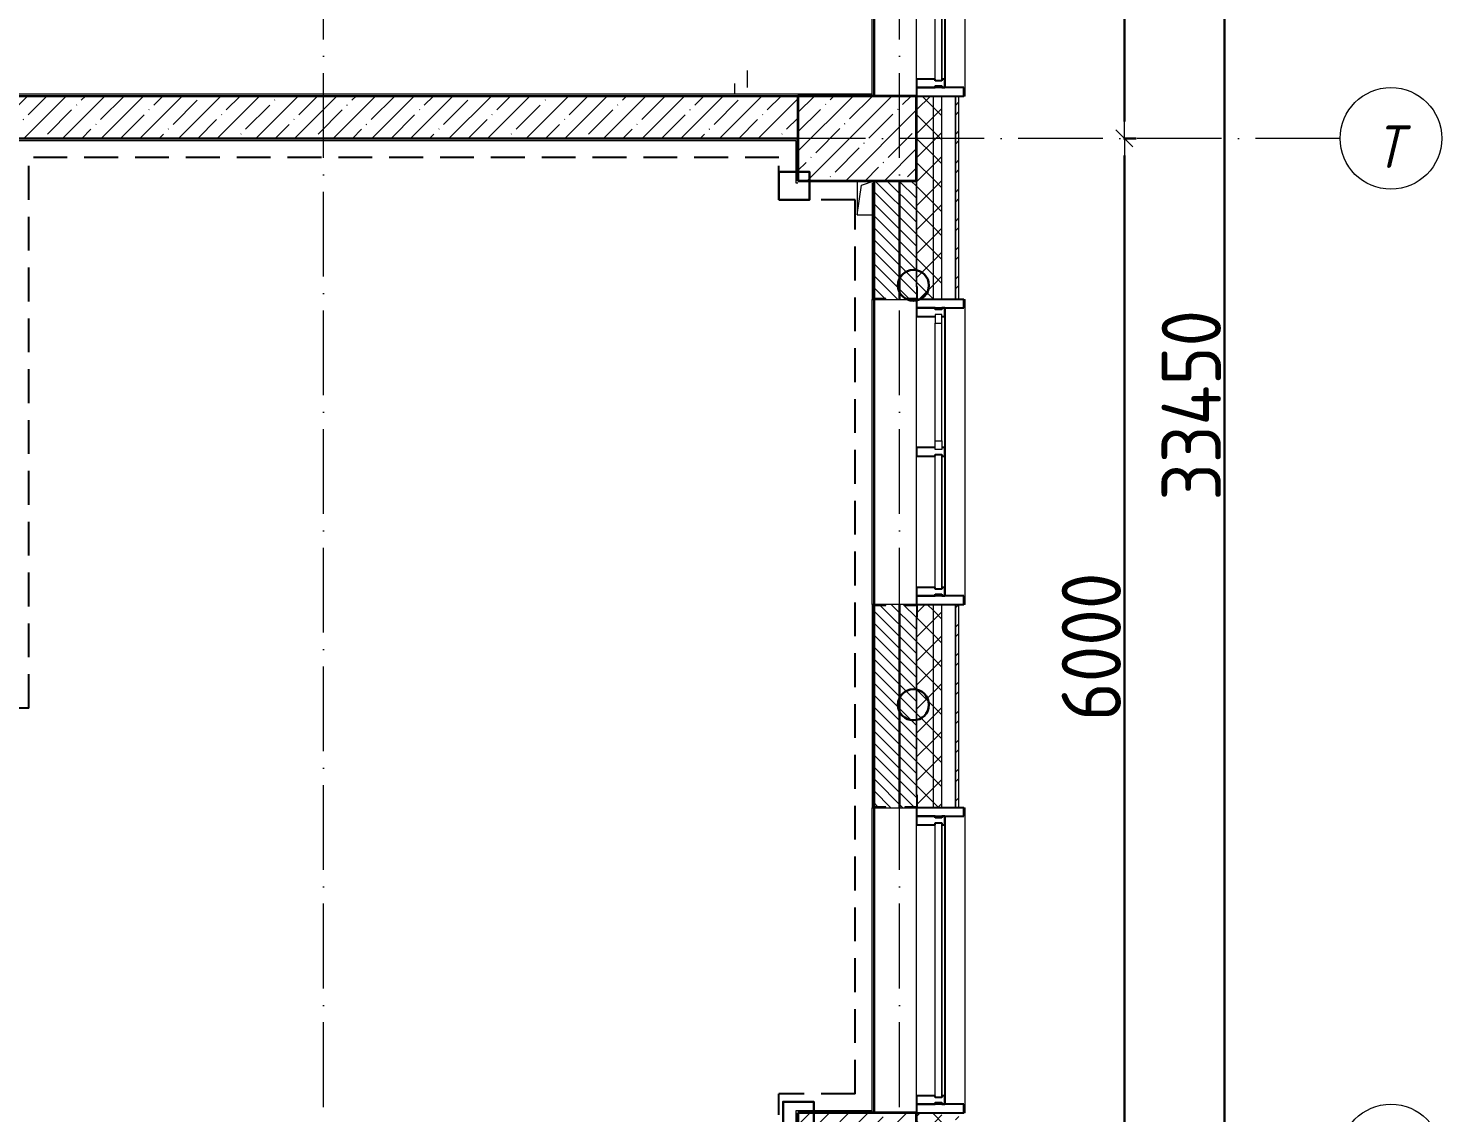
# Model space of a CAD drawing. Header units: millimetres. Extents: x -213536 to 1564669, y -45299 to 942238.
# Drawn here: x 451350 to 459692, y 453785 to 460185 of the extents above; entities that cross this region are included whole.
import ezdxf

# ---------------------------------------------------------------- set-up
doc = ezdxf.new("R2010")
doc.units = ezdxf.units.MM
for name, pattern in [('200_ШТРИХ_ш1п0_6_', [160, 100, -60]), ('50_200_ШТРИХ_1Т_ш5_п1_п1_', [700, 500, -100, 0, -100]), ('Штрих короткий', [300, 150, -150]), ('Штриховая _2 мм - 1 мм_', [300, 200, -100])]:
    doc.linetypes.add(name, pattern=pattern)
for name, color, linetype, lineweight in [('0-1', 7, 'Continuous', 5), ('0-2', 7, 'Continuous', 9), ('2.1) ПГП окна 2.8 м', 5, 'Continuous', 30), ('3) ЖБ 4м', 3, 'Continuous', 30), ('3.1) ЖБ окна 1.2 м', 102, 'Continuous', 30), ('4) Метл уголки', 6, 'Continuous', 30), ('5) Швы', 2, 'Continuous', 30), ('Импосты витража', 7, 'Continuous', 9), ('Импосты витража-1', 7, 'Continuous', 25), ('Каркас_Импост', 7, 'Continuous', 13), ('Линии-1', 7, '200_ШТРИХ_ш1п0_6_', 9), ('Несущие колонны', 7, 'Continuous', 9), ('Несущие колонны-1', 7, 'Continuous', 35), ('Обобщенные модели', 7, 'Continuous', 9), ('Общие ребра', 7, 'Continuous', 9), ('Окна', 7, 'Continuous', 9), ('Оси', 7, 'Continuous', 9), ('Оси-1', 7, 'Continuous', 20), ('Оси-2', 7, '50_200_ШТРИХ_1Т_ш5_п1_п1_', 9), ('Остекление-1', 7, 'Continuous', 9), ('Перемычка-1', 7, 'Штрих короткий', 9), ('Размеры', 7, 'Continuous', 15), ('Стены', 7, 'Continuous', 9), ('Стены-1', 7, 'Continuous', 13), ('Штриховка разреза-1', 7, 'Continuous', 9)]:
    doc.layers.add(name, color=color, linetype=linetype, lineweight=lineweight)
doc.layers.add('Каркас_Импост-2', color=7, linetype='Continuous', lineweight=9, true_color=0xaaaaaa)
doc.layers.add('СТ-1_1', color=7, linetype='Штриховая _2 мм - 1 мм_', lineweight=90, true_color=0x888888)
doc.layers.get('0-2').off()
doc.styles.add('ISOCPEUR_I_1', font='isocpeui.ttf', dxfattribs={"width": 0.85, "height": 2.5})
doc.styles.add('СПДС', font='isocpeur.ttf', dxfattribs={"width": 0.9})
doc.dimstyles.new('Размера А3', dxfattribs={"dimtxt": 200, "dimasz": 100, "dimexe": 70, "dimexo": 100, "dimgap": 20, "dimtad": 1, "dimdec": 0, "dimrnd": 10, "dimzin": 0, "dimdsep": 46, "dimtxsty": 'СПДС', "dimblk": 'ARROWHEAD_6', "dimcen": 1, "dimclrd": 256, "dimclre": 256, "dimclrt": 256, "dimazin": 0, "dimtfac": 1, "dimtdec": 0, "dimtmove": 2, "dimatfit": 3, "dimfxl": 1, "dimtolj": 1, "dimtzin": 0, "dimarcsym": 0})
pattern_1 = [(45, (0, 0), (-70.71068, 70.71068), []), (135, (0, 0), (-70.71068, -70.71068), [])]

# ---------------------------------------------------------------- blocks, each defined once
blk = doc.blocks.new('Ось сетки - Круг_Ø6_00__ISO-2_5_0_9K_-16731441-АИ2_03_План отделки стен 3-го этажа _Часть 2_')
at = {"layer": 'Оси-1'}
blk.add_circle((0, 0), 3, dxfattribs=at)
blk = doc.blocks.new('ARROWHEAD_6')
at = {"color": 0, "linetype": 'Continuous'}
for p, q in [((0, 0), (-1, 0)), ((-0.5, -0.5), (0.5, 0.5))]:
    blk.add_line(p, q, dxfattribs=at)
blk = doc.blocks.new('*D4706')
at = {"layer": 'Defpoints', "color": 0, "transparency": 16777216}
for p in [(457713, 459535.4), (457819.1, 459535.4), (457713, 453535.4)]:
    blk.add_point(p, dxfattribs=at)
at = {"layer": 'Размеры', "lineweight": -2, "transparency": 16777216}
for p, q in [((457813, 459535.4), (457889.1, 459535.4)), ((457819.1, 453635.4), (457819.1, 459435.4)), ((457813, 453535.4), (457889.1, 453535.4))]:
    blk.add_line(p, q, dxfattribs=at)
at = {"layer": 'Размеры', "lineweight": -2, "transparency": 16777216, "xscale": 100, "yscale": 100, "zscale": 100}
for p, rotation in [((457819.1, 459535.4), 90), ((457819.1, 453535.4), 270)]:
    blk.add_blockref('ARROWHEAD_6', p, dxfattribs=dict(at, rotation=rotation))
at = {"layer": 'Размеры', "transparency": 16777216, "insert": (457624.1, 456535.4), "char_height": 350, "width": 2.488, "attachment_point": 5, "rotation": 90, "style": 'СПДС'}
blk.add_mtext('\\A1;6000', dxfattribs=at)
blk = doc.blocks.new('*D4707')
at = {"layer": 'Defpoints', "color": 0, "transparency": 16777216}
for p in [(457713, 465535.4), (457819.1, 465535.4), (457713, 459535.4)]:
    blk.add_point(p, dxfattribs=at)
at = {"layer": 'Размеры', "lineweight": -2, "transparency": 16777216}
for p, q in [((457813, 465535.4), (457889.1, 465535.4)), ((457819.1, 459635.4), (457819.1, 465435.4)), ((457813, 459535.4), (457889.1, 459535.4))]:
    blk.add_line(p, q, dxfattribs=at)
at = {"layer": 'Размеры', "lineweight": -2, "transparency": 16777216, "xscale": 100, "yscale": 100, "zscale": 100}
for p, rotation in [((457819.1, 465535.4), 90), ((457819.1, 459535.4), 270)]:
    blk.add_blockref('ARROWHEAD_6', p, dxfattribs=dict(at, rotation=rotation))
at = {"layer": 'Размеры', "transparency": 16777216, "insert": (457624.1, 462535.4), "char_height": 350, "width": 2.488, "attachment_point": 5, "rotation": 90, "style": 'СПДС'}
blk.add_mtext('\\A1;6000', dxfattribs=at)
blk = doc.blocks.new('*D4710')
at = {"layer": 'Defpoints', "color": 0, "transparency": 16777216}
for p in [(458515.3, 474685.4), (458409.2, 441235.4), (458515.3, 441235.4)]:
    blk.add_point(p, dxfattribs=at)
at = {"layer": 'Размеры', "lineweight": -2, "transparency": 16777216}
for p, q in [((458415.3, 474685.4), (458339.2, 474685.4)), ((458409.2, 474585.4), (458409.2, 441335.4)), ((458415.3, 441235.4), (458339.2, 441235.4))]:
    blk.add_line(p, q, dxfattribs=at)
at = {"layer": 'Размеры', "lineweight": -2, "transparency": 16777216, "xscale": 100, "yscale": 100, "zscale": 100}
for p, rotation in [((458409.2, 474685.4), 90), ((458409.2, 441235.4), 270)]:
    blk.add_blockref('ARROWHEAD_6', p, dxfattribs=dict(at, rotation=rotation))
at = {"layer": 'Размеры', "transparency": 16777216, "insert": (458214.2, 457960.4), "char_height": 350, "width": 3.186, "attachment_point": 5, "rotation": 90, "style": 'СПДС'}
blk.add_mtext('\\A1;33450', dxfattribs=at)
blk = doc.blocks.new('BSC_Колонна _Прямоугольная - 500х700-25976089-АИ2_03_План отделки стен 3-го этажа _Часть 2_')
at = {"layer": 'Несущие колонны'}
h = blk.add_hatch(dxfattribs=at)
h.set_pattern_fill('FP_5', color=256, style=0, pattern_type=2)
h.set_pattern_definition([(315, (-34300, 25550), (114.04925, 114.04925), []), (315, (-34300, 25435.95), (114.04925, 114.04925), [201.613, -40.323, 3.353, -36.97])])
h.paths.add_polyline_path([(-250, 350), (-250, -350), (250, -350), (250, 350)], flags=0)
at = {"layer": 'Несущие колонны-1'}
for p, q in [((250, 350), (-250, 350)), ((-250, 350), (-250, -350)), ((250, -350), (250, 350)), ((-250, -350), (250, -350))]:
    blk.add_line(p, q, dxfattribs=at)
blk = doc.blocks.new('BSC_Колонна _Прямоугольная - 500х700-V128-АИ2_03_План отделки стен 3-го этажа _Часть 2_')
at = {"layer": 'Несущие колонны'}
h = blk.add_hatch(dxfattribs=at)
h.set_pattern_fill('FP_118', color=256, style=0, pattern_type=2)
h.set_pattern_definition([(315, (-28300, 25550), (114.04925, 114.04925), []), (315, (-28300, 25435.95), (114.04925, 114.04925), [201.613, -40.323, 3.353, -36.97])])
h.paths.add_polyline_path([(-250, 350), (-250, -350), (250, -350), (250, 350)], flags=0)
at = {"layer": 'Несущие колонны-1'}
for p, q in [((250, 350), (-250, 350)), ((-250, 350), (-250, -350)), ((250, -350), (250, 350)), ((-250, -350), (250, -350))]:
    blk.add_line(p, q, dxfattribs=at)
blk = doc.blocks.new('Проем_Дверь_Прямоугольный - 1800х2700h_оконные проемы-25805030-АИ2_03_План отделки стен 3-го этажа _Часть 2_')
at = {"layer": 'Перемычка-1'}
for p, q in [((900, 125), (-900, 125)), ((900, -125), (-900, -125))]:
    blk.add_line(p, q, dxfattribs=at)
blk = doc.blocks.new('PNS_Панель прямоугольная1 - Нр_Стекло - 40мм-25293744-АИ2_03_План отделки стен 3-го этажа _Часть 2_')
at = {"layer": 'Остекление-1'}
for p, q in [((-800, 40), (800, 40)), ((-810, 0), (810, 0)), ((800, 0), (-800, 0))]:
    blk.add_line(p, q, dxfattribs=at)
blk = doc.blocks.new('Прямоугольный импост - Импост структурный с накладкой - 150мм-25651488-АИ2_03_План отделки стен 3-го этажа _Часть 2_')
at = {"layer": 'Импосты витража'}
for p, q in [((41650, -100), (43250, -100)), ((41650, -267), (43250, -267))]:
    blk.add_line(p, q, dxfattribs=at)
blk = doc.blocks.new('Прямоугольный импост - Импост структурный с накладкой - 150мм-25651501-АИ2_03_План отделки стен 3-го этажа _Часть 2_')
at = {"layer": 'Импосты витража-1'}
for p, q in [((-25, 0), (-25, 17)), ((-25, 17), (25, 17)), ((-15, 0), (-25, 0)), ((-15, -40), (-15, 0)), ((25, 0), (15, 0)), ((15, 0), (15, -40)), ((25, 17), (25, 0)), ((-25, -150), (-25, -40)), ((-25, -40), (-15, -40)), ((15, -40), (25, -40)), ((25, -40), (25, -150)), ((25, -150), (-25, -150))]:
    blk.add_line(p, q, dxfattribs=at)
blk = doc.blocks.new('Прямоугольный импост - Откос НВФ_50х280 мм-25995271-АИ2_03_План отделки стен 3-го этажа _Часть 2_')
at = {"layer": 'Импосты витража-1'}
for p, q in [((-50, 130), (0, 130)), ((-50, -150), (-50, 130)), ((0, 130), (0, -144)), ((0, -150), (-50, -150))]:
    blk.add_line(p, q, dxfattribs=at)
blk = doc.blocks.new('Прямоугольный импост - Откос НВФ_50х280 мм-V168-АИ2_03_План отделки стен 3-го этажа _Часть 2_')
at = {"layer": 'Импосты витража-1'}
for p, q in [((0, 130), (-50, 130)), ((-50, 130), (-50, -150)), ((0, -150), (0, 130)), ((-50, -150), (0, -150))]:
    blk.add_line(p, q, dxfattribs=at)
blk = doc.blocks.new('PNS_Панель прямоугольная2 - Нр_Стекло - 40мм-26243474-АИ2_03_План отделки стен 3-го этажа _Часть 2_')
at = {"layer": 'Каркас_Импост'}
for p, q in [((-397.5, 0), (-397.5, 40)), ((-397.5, 40), (-347.5, 40)), ((-347.5, 40), (-347.5, 0)), ((397.5, 40), (347.5, 40)), ((347.5, 40), (347.5, 0)), ((397.5, 0), (397.5, 40)), ((-347.5, 0), (-397.5, 0)), ((347.5, 0), (397.5, 0))]:
    blk.add_line(p, q, dxfattribs=at)
at = {"layer": 'Каркас_Импост-2'}
for p, q in [((-347.5, 40), (347.5, 40)), ((-347.5, 0), (347.5, 0))]:
    blk.add_line(p, q, dxfattribs=at)
blk = doc.blocks.new('Прямоугольный импост - Импост структурный с накладкой - 150мм-25647633-АИ2_03_План отделки стен 3-го этажа _Часть 2_')
at = {"layer": 'Импосты витража-1'}
for p, q in [((-25, 0), (-25, 17)), ((-25, 17), (25, 17)), ((-15, 0), (-25, 0)), ((-15, -40), (-15, 0)), ((25, 17), (25, 0)), ((-25, -150), (-25, -40)), ((-25, -40), (-15, -40)), ((25, -40), (25, -150)), ((25, -150), (-25, -150))]:
    blk.add_line(p, q, dxfattribs=at)
blk = doc.blocks.new('Прямоугольный импост - Импост структурный с накладкой - 150мм-25647642-АИ2_03_План отделки стен 3-го этажа _Часть 2_')
at = {"layer": 'Импосты витража'}
for p, q in [((27275, -100), (28050, -100)), ((27275, -267), (28050, -267))]:
    blk.add_line(p, q, dxfattribs=at)
blk = doc.blocks.new('Прямоугольный импост - Импост структурный с накладкой - 150мм-V161-АИ2_03_План отделки стен 3-го этажа _Часть 2_')
at = {"layer": 'Импосты витража-1'}
for p, q in [((-25, 0), (-25, 17)), ((-25, 17), (25, 17)), ((25, 0), (15, 0)), ((15, 0), (15, -40)), ((25, 17), (25, 0)), ((-25, -150), (-25, -40)), ((15, -40), (25, -40)), ((25, -40), (25, -150)), ((25, -150), (-25, -150))]:
    blk.add_line(p, q, dxfattribs=at)
blk = doc.blocks.new('PNS_Панель прямоугольная1 - Нр_Стекло - 40мм-25259299-АИ2_03_План отделки стен 3-го этажа _Часть 2_')
at = {"layer": 'Остекление-1'}
for p, q in [((-387.5, 40), (387.5, 40)), ((-397.5, 0), (397.5, 0)), ((387.5, 0), (-387.5, 0))]:
    blk.add_line(p, q, dxfattribs=at)
blk = doc.blocks.new('Прямоугольный импост - Импост структурный с накладкой - 150мм-25647644-АИ2_03_План отделки стен 3-го этажа _Часть 2_')
at = {"layer": 'Импосты витража-1'}
for p, q in [((-25, 0), (-25, 17)), ((-25, 17), (25, 17)), ((-15, 0), (-25, 0)), ((-15, -40), (-15, 0)), ((25, 0), (15, 0)), ((15, 0), (15, -40)), ((25, 17), (25, 0)), ((-25, -150), (-25, -40)), ((-25, -40), (-15, -40)), ((15, -40), (25, -40)), ((25, -40), (25, -150)), ((25, -150), (-25, -150))]:
    blk.add_line(p, q, dxfattribs=at)
blk = doc.blocks.new('Прямоугольный импост - Откос НВФ_50х280 мм-V169-АИ2_03_План отделки стен 3-го этажа _Часть 2_')
at = {"layer": 'Импосты витража-1'}
for p, q in [((-50, 130), (0, 130)), ((-50, -150), (-50, 130)), ((0, 130), (0, -144)), ((0, -150), (-50, -150))]:
    blk.add_line(p, q, dxfattribs=at)
blk = doc.blocks.new('Прямоугольный импост - Откос НВФ_50х280 мм-25993838-АИ2_03_План отделки стен 3-го этажа _Часть 2_')
at = {"layer": 'Импосты витража-1'}
for p, q in [((0, 130), (-50, 130)), ((-50, 130), (-50, -150)), ((0, -144), (0, 130)), ((-50, -150), (0, -150))]:
    blk.add_line(p, q, dxfattribs=at)
blk = doc.blocks.new('Прямоугольный импост - Откос НВФ_50х280 мм-V170-АИ2_03_План отделки стен 3-го этажа _Часть 2_')
at = {"layer": 'Импосты витража-1'}
for p, q in [((0, 130), (-50, 130)), ((-50, 130), (-50, -150)), ((0, -150), (0, 130)), ((-50, -150), (0, -150))]:
    blk.add_line(p, q, dxfattribs=at)
blk = doc.blocks.new('Фахверк_СКБ_Уголок - 250_2700-27497298-АИ2_03_План отделки стен 3-го этажа _Часть 2_')
at = {"layer": 'Обобщенные модели'}
for p, q in [((200, 181), (125, 181)), ((125, 181), (125, 106)), ((131, 106), (131, 175)), ((131, 175), (200, 175)), ((200, 175), (200, 181)), ((125, 106), (131, 106)), ((131, -6), (125, -6)), ((125, -6), (125, -81)), ((125, -81), (200, -81)), ((131, -75), (131, -6)), ((200, -75), (131, -75)), ((200, -81), (200, -75))]:
    blk.add_line(p, q, dxfattribs=at)
blk = doc.blocks.new('AR_Отверстие прямоугольное _в плите_ - AR_Отверстие прямоугольное _в плите_-30510803-АИ2_03_План отделки стен 3-го этажа _Часть 2_')
at = {"layer": 'Обобщенные модели'}
for p, q in [((-50, 100), (-50, -100)), ((-25, 75), (50, 100)), ((-50, -100), (-25, 75)), ((-50, -100), (38, -100))]:
    blk.add_line(p, q, dxfattribs=at)
blk = doc.blocks.new('Отлив_СКБ - Отлив витража_120_НВФ-31885687-АИ2_03_План отделки стен 3-го этажа _Часть 2_')
at = {"layer": 'Окна'}
for p, q in [((1750, -2), (50, -2)), ((0, -120), (0, -113)), ((0, -120), (1800, -120)), ((1800, -113), (1800, -120))]:
    blk.add_line(p, q, dxfattribs=at)
blk = doc.blocks.new('0125-Р-ОО-Ш2-АР-о_23_10_2024_rvt-1-АИ2_03_План отделки стен 3-го этажа _Часть 2_')
at = {"layer": 'Штриховка разреза-1'}
h = blk.add_hatch(dxfattribs=at)
h.set_pattern_fill('FP_81', color=256, style=0, pattern_type=2)
h.set_pattern_definition(pattern_1)
h.paths.add_polyline_path([(26000, 11350), (26000, 13550), (25906, 13550), (25906, 13475), (25900, 13475), (25900, 11350)], flags=0)
h.paths.add_polyline_path([(26000, 15350), (26000, 16550), (25906, 16550), (25906, 16475), (25900, 16475), (25900, 15425), (25906, 15425), (25906, 15350)], flags=0)
h.paths.add_polyline_path([(26000, 18350), (26000, 19550), (25900, 19550), (25900, 18425), (25906, 18425), (25906, 18350)], flags=0)
h.paths.add_polyline_path([(26000, 21350), (26000, 22550), (25906, 22550), (25906, 22475), (25900, 22475), (25900, 21425), (25906, 21425), (25906, 21350)], flags=0)
h.paths.add_polyline_path([(25900, 24350), (26000, 24350), (26000, 25550), (25906, 25550), (25906, 25475), (25900, 25475), (25900, 24850)], flags=0)
h.paths.add_polyline_path([(26000, 27350), (26000, 28550), (25900, 28550), (25900, 27425), (25906, 27425), (25906, 27350)], flags=0)
h.paths.add_polyline_path([(26000, 30350), (26000, 31550), (25906, 31550), (25906, 31475), (25900, 31475), (25900, 30425), (25906, 30425), (25906, 30350)], flags=0)
h.paths.add_polyline_path([(26000, 33350), (26000, 34550), (25900, 34550), (25900, 33425), (25906, 33425), (25906, 33350)], flags=0)
h.paths.add_polyline_path([(25906, 36350), (26000, 36350), (26000, 37550), (25906, 37550), (25906, 37475), (25900, 37475), (25900, 36425), (25906, 36425), (25906, 36356)], flags=0)
h.paths.add_polyline_path([(26000, 39350), (26000, 40550), (25900, 40550), (25900, 39425), (25906, 39425), (25906, 39350)], flags=0)
h.paths.add_polyline_path([(26000, 42350), (26000, 43600), (25906, 43600), (25906, 43525), (25900, 43525), (25900, 42425), (25906, 42425), (25906, 42350)], flags=0)
h.paths.add_polyline_path([(26000, 45400), (26000, 49550), (25900, 49550), (25900, 45400)], flags=0)
h = blk.add_hatch(dxfattribs=at)
h.set_pattern_fill('FP_81', color=256, style=0, pattern_type=2)
h.set_pattern_definition(pattern_1)
h.paths.add_polyline_path([(26050, 11350), (26050, 13550), (26000, 13550), (26000, 11350)], flags=0)
h.paths.add_polyline_path([(26000, 15350), (26050, 15350), (26050, 16550), (26000, 16550), (26000, 16189.5)], flags=0)
h.paths.add_polyline_path([(26050, 18350), (26050, 19550), (26000, 19550), (26000, 18350)], flags=0)
h.paths.add_polyline_path([(26050, 21350), (26050, 22550), (26000, 22550), (26000, 21350)], flags=0)
h.paths.add_polyline_path([(26000, 24350), (26050, 24350), (26050, 25550), (26000, 25550), (26000, 25430.1)], flags=0)
h.paths.add_polyline_path([(26050, 27350), (26050, 28550), (26000, 28550), (26000, 27350)], flags=0)
h.paths.add_polyline_path([(26050, 30350), (26050, 31550), (26000, 31550), (26000, 30350)], flags=0)
h.paths.add_polyline_path([(26050, 33350), (26050, 34550), (26000, 34550), (26000, 33350)], flags=0)
h.paths.add_polyline_path([(26000, 36350), (26050, 36350), (26050, 37550), (26000, 37550), (26000, 36518.8)], flags=0)
h.paths.add_polyline_path([(26050, 39350), (26050, 40550), (26000, 40550), (26000, 39350)], flags=0)
h.paths.add_polyline_path([(26050, 42350), (26050, 43600), (26000, 43600), (26000, 42350)], flags=0)
h.paths.add_polyline_path([(26000, 45400), (26050, 45400), (26050, 49550), (26000, 49550), (26000, 45759.4)], flags=0)
h = blk.add_hatch(dxfattribs=at)
h.set_pattern_fill('FP_80', color=256, style=0, pattern_type=2)
h.set_pattern_definition([(45, (0, 0), (-85.5366, 85.5366), []), (45, (57.02, 0), (-85.5366, 85.5366), [])])
h.paths.add_polyline_path([(26150, 11540), (26150, 13550), (26130, 13550), (26130, 11540)], flags=0)
h.paths.add_polyline_path([(26130, 15350), (26150, 15350), (26150, 16550), (26130, 16550), (26130, 16189.5)], flags=0)
h.paths.add_polyline_path([(26150, 18350), (26150, 19550), (26130, 19550), (26130, 18350)], flags=0)
h.paths.add_polyline_path([(26150, 21350), (26150, 22550), (26130, 22550), (26130, 21350)], flags=0)
h.paths.add_polyline_path([(26150, 24350), (26150, 25550), (26130, 25550), (26130, 24350)], flags=0)
h.paths.add_polyline_path([(26150, 27350), (26150, 28550), (26130, 28550), (26130, 27350)], flags=0)
h.paths.add_polyline_path([(26150, 30350), (26150, 31550), (26130, 31550), (26130, 30350)], flags=0)
h.paths.add_polyline_path([(26130, 33350), (26150, 33350), (26150, 34550), (26130, 34550), (26130, 33746.6)], flags=0)
h.paths.add_polyline_path([(26150, 36350), (26150, 37550), (26130, 37550), (26130, 36350)], flags=0)
h.paths.add_polyline_path([(26150, 39350), (26150, 40550), (26130, 40550), (26130, 39350)], flags=0)
h.paths.add_polyline_path([(26130, 42350), (26150, 42350), (26150, 43370), (26130, 43370), (26130, 42987.2)], flags=0)
h = blk.add_hatch(dxfattribs=at)
h.set_pattern_fill('FP_2', color=256, style=0, pattern_type=2)
h.set_pattern_definition([(45, (0, 0), (-114.04925, 114.04925), []), (45, (114.05, 0), (-114.04925, 114.04925), [201.612, -40.322, 3.353, -36.97])])
h.paths.add_polyline_path([(25200, 34300), (25200, 34550), (18800, 34550), (18800, 34300), (23901.5, 34300)], flags=0)
h.paths.add_polyline_path([(17650, 34300), (17650, 34550), (16950, 34550), (16950, 34300)], flags=0)
h = blk.add_hatch(dxfattribs=at)
h.set_pattern_fill('FP_1', color=256, style=0, pattern_type=2)
h.set_pattern_definition([(135, (0, 0), (-35.35534, -35.35534), [])])
h.paths.add_polyline_path([(25765.5, 30350), (25831, 30350), (25831, 30356), (25900, 30356), (25900, 31544), (25831, 31544), (25831, 31550), (25719, 31550), (25719, 31544), (25650, 31544), (25650, 30356), (25719, 30356), (25719, 30350)], flags=0)
h.paths.add_polyline_path([(25719, 33350), (25831, 33350), (25831, 33356), (25900, 33356), (25900, 34050), (25650, 34050), (25650, 33356), (25719, 33356)], flags=0)
at = {"layer": 'Линии-1'}
for p, q in [((24825, 34625), (24825, 34562)), ((24900, 34700), (24900, 34562))]:
    blk.add_line(p, q, dxfattribs=at)
at = {"layer": 'Общие ребра'}
for p, q in [((26000, 33350), (26000, 34550)), ((26050, 33350), (26050, 34550)), ((25900, 34050), (25900, 33425)), ((25900, 33425), (25900, 34050)), ((26000, 30350), (26000, 31550)), ((26050, 30350), (26050, 31550)), ((25900, 31475), (25900, 30425)), ((25900, 30425), (25900, 31475))]:
    blk.add_line(p, q, dxfattribs=at)
at = {"layer": 'Стены'}
for p, q in [((25650, 34550), (25650, 36350)), ((25650, 31550), (25650, 33350)), ((25650, 28550), (25650, 30350))]:
    blk.add_line(p, q, dxfattribs=at)
at = {"layer": 'Стены-1'}
for p, q in [((25200, 34550), (18800, 34550)), ((26130, 34550), (25900, 34550)), ((26130, 33350), (26130, 34550)), ((26130, 34550), (26130, 33350)), ((26150, 34550), (26130, 34550)), ((26150, 33350), (26150, 34550)), ((18800, 34300), (25200, 34300)), ((25650, 34050), (25650, 33425)), ((25719, 33350), (25831, 33350)), ((25906, 33350), (26130, 33350)), ((26130, 33350), (26150, 33350)), ((25831, 31550), (25719, 31550)), ((26130, 31550), (25906, 31550)), ((26130, 30350), (26130, 31550)), ((26130, 31550), (26130, 30350)), ((26150, 31550), (26130, 31550)), ((26150, 30350), (26150, 31550)), ((25650, 31475), (25650, 30425)), ((25719, 30350), (25831, 30350)), ((25906, 30350), (26130, 30350)), ((26130, 30350), (26150, 30350))]:
    blk.add_line(p, q, dxfattribs=at)
at = {"layer": '0-2'}
for name, p, rotation in [('Проем_Дверь_Прямоугольный - 1800х2700h_оконные проемы-25805030-АИ2_03_План отделки стен 3-го этажа _Часть 2_', (25775, 35450), 269.9999999999999), ('Отлив_СКБ - Отлив витража_120_НВФ-31885687-АИ2_03_План отделки стен 3-го этажа _Часть 2_', (26067, 34550), 89.99999999999932), ('Прямоугольный импост - Импост структурный с накладкой - 150мм-25647642-АИ2_03_План отделки стен 3-го этажа _Часть 2_', (25800, 7375), 89.99999999999999), ('PNS_Панель прямоугольная1 - Нр_Стекло - 40мм-25259299-АИ2_03_План отделки стен 3-го этажа _Часть 2_', (26050, 35037.5), 89.99999999999753), ('BSC_Колонна _Прямоугольная - 500х700-25976089-АИ2_03_План отделки стен 3-го этажа _Часть 2_', (25550, 34300), 89.9999999999999), ('Прямоугольный импост - Откос НВФ_50х280 мм-V170-АИ2_03_План отделки стен 3-го этажа _Часть 2_', (26050, 34550), 269.9999999999975), ('Фахверк_СКБ_Уголок - 250_2700-27497298-АИ2_03_План отделки стен 3-го этажа _Часть 2_', (25825, 33225), 89.99999999999991), ('Проем_Дверь_Прямоугольный - 1800х2700h_оконные проемы-25805030-АИ2_03_План отделки стен 3-го этажа _Часть 2_', (25775, 32450), 269.9999999999999), ('Отлив_СКБ - Отлив витража_120_НВФ-31885687-АИ2_03_План отделки стен 3-го этажа _Часть 2_', (26067, 31550), 89.99999999999932), ('Прямоугольный импост - Импост структурный с накладкой - 150мм-25647642-АИ2_03_План отделки стен 3-го этажа _Часть 2_', (25800, 5200), 89.99999999999999), ('PNS_Панель прямоугольная2 - Нр_Стекло - 40мм-26243474-АИ2_03_План отделки стен 3-го этажа _Часть 2_', (26050, 32862.5), 89.99999999999753), ('Прямоугольный импост - Импост структурный с накладкой - 150мм-25647642-АИ2_03_План отделки стен 3-го этажа _Часть 2_', (25800, 4375), 89.99999999999999), ('PNS_Панель прямоугольная1 - Нр_Стекло - 40мм-25259299-АИ2_03_План отделки стен 3-го этажа _Часть 2_', (26050, 32037.5), 89.99999999999753), ('Фахверк_СКБ_Уголок - 250_2700-27497298-АИ2_03_План отделки стен 3-го этажа _Часть 2_', (25725, 31675), 269.9999999999999), ('Прямоугольный импост - Откос НВФ_50х280 мм-25993838-АИ2_03_План отделки стен 3-го этажа _Часть 2_', (26050, 31550), 269.9999999999975), ('Фахверк_СКБ_Уголок - 250_2700-27497298-АИ2_03_План отделки стен 3-го этажа _Часть 2_', (25825, 30225), 89.99999999999991), ('Проем_Дверь_Прямоугольный - 1800х2700h_оконные проемы-25805030-АИ2_03_План отделки стен 3-го этажа _Часть 2_', (25775, 29450), 269.9999999999999), ('Отлив_СКБ - Отлив витража_120_НВФ-31885687-АИ2_03_План отделки стен 3-го этажа _Часть 2_', (26067, 28550), 89.99999999999932), ('Прямоугольный импост - Импост структурный с накладкой - 150мм-25651488-АИ2_03_План отделки стен 3-го этажа _Часть 2_', (25800, -13000), 89.99999999999986), ('PNS_Панель прямоугольная1 - Нр_Стекло - 40мм-25293744-АИ2_03_План отделки стен 3-го этажа _Часть 2_', (26050, 29450), 89.99999999999899), ('BSC_Колонна _Прямоугольная - 500х700-V128-АИ2_03_План отделки стен 3-го этажа _Часть 2_', (25550, 28300), 89.9999999999999), ('Прямоугольный импост - Откос НВФ_50х280 мм-V168-АИ2_03_План отделки стен 3-го этажа _Часть 2_', (26050, 28550), 269.999999999999)]:
    blk.add_blockref(name, p, dxfattribs=dict(at, rotation=rotation))
at = {"layer": '0-2', "extrusion": (0, 0, -1)}
for name, p, rotation in [('Прямоугольный импост - Импост структурный с накладкой - 150мм-25647644-АИ2_03_План отделки стен 3-го этажа _Часть 2_', (-26050, 34625), 90.00000000000249), ('Прямоугольный импост - Откос НВФ_50х280 мм-V169-АИ2_03_План отделки стен 3-го этажа _Часть 2_', (-26050, 33350), 90.00000000000249), ('Прямоугольный импост - Импост структурный с накладкой - 150мм-V161-АИ2_03_План отделки стен 3-го этажа _Часть 2_', (-26050, 33275), 90.00000000000249), ('Прямоугольный импост - Импост структурный с накладкой - 150мм-25647633-АИ2_03_План отделки стен 3-го этажа _Часть 2_', (-26050, 32450), 90.00000000000249), ('Прямоугольный импост - Импост структурный с накладкой - 150мм-25647644-АИ2_03_План отделки стен 3-го этажа _Часть 2_', (-26050, 31625), 90.00000000000249), ('Прямоугольный импост - Откос НВФ_50х280 мм-25995271-АИ2_03_План отделки стен 3-го этажа _Часть 2_', (-26050, 30350), 90.00000000000101), ('Прямоугольный импост - Импост структурный с накладкой - 150мм-25651501-АИ2_03_План отделки стен 3-го этажа _Часть 2_', (-26050, 30275), 90.00000000000101), ('Прямоугольный импост - Импост структурный с накладкой - 150мм-25651501-АИ2_03_План отделки стен 3-го этажа _Часть 2_', (-26050, 28625), 90.00000000000101)]:
    blk.add_blockref(name, p, dxfattribs=dict(at, rotation=rotation))
at = {"layer": '0-2'}
blk.add_blockref('AR_Отверстие прямоугольное _в плите_ - AR_Отверстие прямоугольное _в плите_-30510803-АИ2_03_План отделки стен 3-го этажа _Часть 2_', (25600, 33950), dxfattribs=at)
blk = doc.blocks.new('3этНиз')
at = {"layer": 'СТ-1_1', "lineweight": 25}
for p, q in [((451354.1, 456173.4), (451354.1, 459423.4)), ((455780.1, 459423.4), (451354.1, 459423.4)), ((455780.1, 459173.4), (455780.1, 459423.4)), ((456230.1, 459173.4), (455780.1, 459173.4)), ((456230.1, 453897.4), (456230.1, 459173.4)), ((451354.1, 456173.4), (447604.1, 456173.4)), ((455780.1, 453173.4), (455780.1, 453897.4)), ((456230.1, 453897.4), (455780.1, 453897.4))]:
    blk.add_line(p, q, dxfattribs=at)
at = {"layer": 'Стены'}
for p, q in [((456330.1, 459797.4), (456330.1, 461585.4)), ((456342.1, 461585.4), (456342.1, 459785.4)), ((456330.1, 456785.4), (456330.1, 458585.4)), ((456342.1, 458585.4), (456342.1, 456785.4)), ((456330.1, 453797.4), (456330.1, 455585.4)), ((456342.1, 455585.4), (456342.1, 453785.4))]:
    blk.add_line(p, q, dxfattribs=at)
at = {"layer": 'Стены-1'}
for p, q in [((447842.1, 459785.4), (455892.1, 459785.4)), ((456330.1, 459797.4), (447854.1, 459797.4)), ((456330.1, 459785.4), (456330.1, 459797.4)), ((455892.1, 459535.4), (451242.1, 459535.4)), ((451254.1, 459523.4), (455880.1, 459523.4)), ((455880.1, 459523.4), (455880.1, 459273.4)), ((455880.1, 459273.4), (455892.1, 459273.4)), ((456330.1, 459273.4), (456330.1, 458585.4)), ((456342.1, 458660.4), (456342.1, 459273.4)), ((456330.1, 458585.4), (456336.1, 458585.4)), ((456336.1, 456785.4), (456330.1, 456785.4)), ((456330.1, 456785.4), (456330.1, 455585.4)), ((456342.1, 455660.4), (456342.1, 456710.4)), ((456330.1, 455585.4), (456336.1, 455585.4)), ((455880.1, 453797.4), (455880.1, 453273.4)), ((456330.1, 453797.4), (455880.1, 453797.4)), ((456330.1, 453785.4), (456330.1, 453797.4))]:
    blk.add_line(p, q, dxfattribs=at)
at = {"layer": '0-1'}
blk.add_blockref('0125-Р-ОО-Ш2-АР-о_23_10_2024_rvt-1-АИ2_03_План отделки стен 3-го этажа _Часть 2_', (430692.1, 425235.4), dxfattribs=at)
blk = doc.blocks.new('Ось 3 этаж')
at = {"layer": 'Оси-2'}
for p, q in [((453092.1, 423014.8), (453092.1, 477896.8)), ((456492.1, 423014.8), (456492.1, 477896.8)), ((459092.1, 459535.4), (428373.3, 459535.4))]:
    blk.add_line(p, q, dxfattribs=at)
at = {"layer": 'Оси-1', "xscale": 99.99999999999993, "yscale": 99.99999999999993, "zscale": 99.99999999999993}
for p, rotation in [((459392.1, 459535.4), 89.9999999999998), ((459392.1, 453535.4), 269.9999999999996)]:
    blk.add_blockref('Ось сетки - Круг_Ø6_00__ISO-2_5_0_9K_-16731441-АИ2_03_План отделки стен 3-го этажа _Часть 2_', p, dxfattribs=dict(at, rotation=rotation))
at = {"layer": 'Оси', "insert": (459299.3, 459611.5), "char_height": 250, "width": 223.671, "attachment_point": 1, "style": 'ISOCPEUR_I_1'}
blk.add_mtext('\\fISOCPEUR|b0|i1|c204|p34|;\\W.9;Т', dxfattribs=at)
at = {"layer": 'Размеры'}
for base, p1, p2, picture, middle in [((458409.2, 441235.4), (458515.3, 474685.4), (458515.3, 441235.4), '*D4710', (458214.2, 457960.4)), ((457819.1, 465535.4), (457713, 459535.4), (457713, 465535.4), '*D4707', (457624.1, 462535.4)), ((457819.1, 459535.4), (457713, 453535.4), (457713, 459535.4), '*D4706', (457624.1, 456535.4))]:
    dim = blk.add_linear_dim(base=base, p1=p1, p2=p2, angle=90, dimstyle='Размера А3', override={"dimtxt": 350}, dxfattribs=at)
    dim.commit()
    dim.dimension.update_dxf_attribs({"geometry": picture, "text_midpoint": middle})

msp = doc.modelspace()

# ---------------------------------------------------------------- linework, layer by layer
at = {"layer": '2.1) ПГП окна 2.8 м'}
for points in [[(456492.1, 459285.4), (456492.1, 458585.4)], [(456492.1, 455585.4), (456492.1, 456785.4)]]:
    msp.add_lwpolyline(points, dxfattribs=at)
at = {"layer": '3) ЖБ 4м'}
for points in [[(447842.1, 459785.4), (456342.1, 459785.4)], [(451242.1, 459535.4), (455892.1, 459535.4), (455892.1, 459285.4), (456342.1, 459285.4)]]:
    msp.add_lwpolyline(points, dxfattribs=at)
at = {"layer": '3.1) ЖБ окна 1.2 м'}
for points in [[(456342.1, 459785.4), (456342.1, 465285.4)], [(456342.1, 453785.4), (456342.1, 459285.4)]]:
    msp.add_lwpolyline(points, dxfattribs=at)
at = {"layer": '4) Метл уголки'}
for points in [[(455780.1, 459173.4), (455961.4, 459173.4), (455961.4, 459338.2), (455780.1, 459338.2)], [(455804.5, 453685.4), (455985.8, 453685.4), (455985.8, 453850.2), (455804.5, 453850.2)]]:
    msp.add_lwpolyline(points, close=True, dxfattribs=at)
at = {"layer": '5) Швы'}
for centre in [(456574.2, 458668.3), (456574.2, 456193.3)]:
    msp.add_circle(centre, 91.6, dxfattribs=at)

# ---------------------------------------------------------------- block references
at = {"color": 5, "lineweight": 30}
msp.add_blockref('Ось 3 этаж', (0, 0), dxfattribs=at)
at = {"layer": '3) ЖБ 4м'}
msp.add_blockref('3этНиз', (0, 0), dxfattribs=at)

doc.saveas('drawing.dxf')
